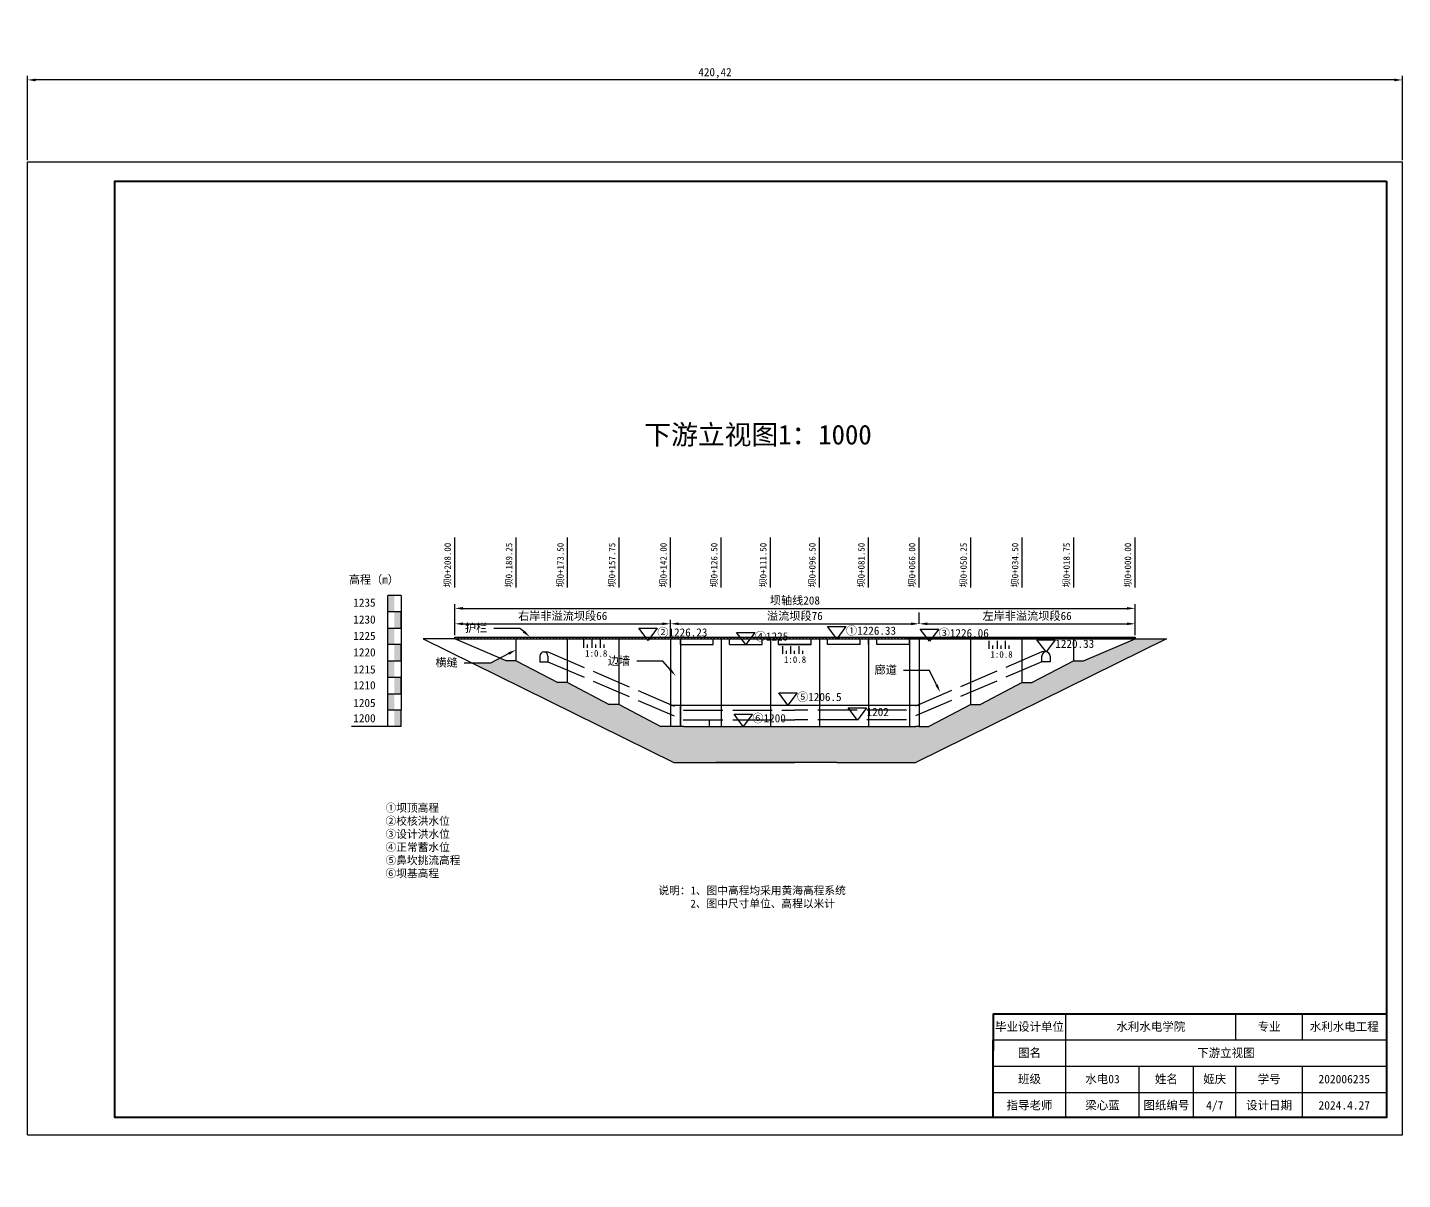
# Model space of a CAD drawing. Header units: millimetres. Extents: x 3513 to 4617, y 1446 to 11297.
# Drawn here: x 3513.3 to 3933.7, y 1798.1 to 2150.1 of the extents above; entities that cross this region are included whole.
import ezdxf
from ezdxf import colors
from ezdxf.entities.mleader import LeaderData, LeaderLine
from ezdxf.math import Vec2, Vec3

# ---------------------------------------------------------------- set-up
doc = ezdxf.new("R2010")
doc.units = ezdxf.units.MM
doc.linetypes.add('ACAD_ISO02W100', pattern=[15, 12, -3])
doc.styles.get("Standard").update_dxf_attribs({"font": 'simfang.ttf'})
doc.dimstyles.new('ISO-25', dxfattribs={"dimtxt": 2.5, "dimasz": 2.5, "dimexe": 1.25, "dimexo": 0.625, "dimtad": 1, "dimtxsty": 'Standard', "dimcen": 2.5, "dimadec": 0, "dimazin": 0, "dimtfac": 1, "dimtmove": 0, "dimatfit": 3, "dimfxl": 1, "dimarcsym": 0})
doc.dimstyles.get("Standard").update_dxf_attribs({"dimtxt": 0.18, "dimasz": 0.18, "dimexe": 0.18, "dimexo": 0.0625, "dimgap": 0.09, "dimtad": 0, "dimtih": 1, "dimtoh": 1, "dimdec": 4, "dimzin": 0, "dimdsep": 46, "dimtxsty": 'Standard', "dimcen": 0.09, "dimadec": 0, "dimazin": 0, "dimtfac": 1, "dimtdec": 4, "dimtofl": 0, "dimtmove": 0, "dimatfit": 3, "dimfxl": 1, "dimtolj": 1, "dimtzin": 0, "dimarcsym": 0})

# ---------------------------------------------------------------- blocks, each defined once
blk = doc.blocks.new('*D6')
at = {"color": 0, "lineweight": -2, "transparency": 16777216}
for p, q in [((3643.9, 1964.4), (3643.9, 1969.12)), ((3646.4, 1967.87), (3707.4, 1967.87)), ((3709.9, 1963.9), (3709.9, 1969.12))]:
    blk.add_line(p, q, dxfattribs=at)
at = {"color": 0, "transparency": 16777216}
for points in [[(3646.4, 1968.29), (3646.4, 1967.46), (3643.9, 1967.87)], [(3707.4, 1968.29), (3707.4, 1967.46), (3709.9, 1967.87)]]:
    blk.add_solid(points, dxfattribs=at)
at = {"layer": 'Defpoints', "color": 0, "transparency": 16777216}
for p in [(3709.9, 1967.87), (3643.9, 1963.77), (3709.9, 1963.27)]:
    blk.add_point(p, dxfattribs=at)
at = {"color": 0, "transparency": 16777216, "insert": (3676.9, 1970.14), "char_height": 2.5, "attachment_point": 5}
blk.add_mtext('{\\fSimSun|b0|i0|c134|p2;右岸非溢流坝段}66', dxfattribs=at)
blk = doc.blocks.new('*D4')
at = {"color": 0, "lineweight": -2, "transparency": 16777216}
for p, q in [((3709.9, 1963.9), (3709.9, 1969.12)), ((3712.4, 1967.87), (3783.4, 1967.87)), ((3785.9, 1968.5), (3785.9, 1969.12))]:
    blk.add_line(p, q, dxfattribs=at)
at = {"color": 0, "transparency": 16777216}
for points in [[(3712.4, 1968.29), (3712.4, 1967.46), (3709.9, 1967.87)], [(3783.4, 1968.29), (3783.4, 1967.46), (3785.9, 1967.87)]]:
    blk.add_solid(points, dxfattribs=at)
at = {"layer": 'Defpoints', "color": 0, "transparency": 16777216}
for p in [(3785.9, 1967.87), (3785.9, 1967.87), (3709.9, 1963.27)]:
    blk.add_point(p, dxfattribs=at)
at = {"color": 0, "transparency": 16777216, "insert": (3747.9, 1970.13), "char_height": 2.5, "attachment_point": 5}
blk.add_mtext('{\\fSimSun|b0|i0|c134|p2;溢流坝段}76', dxfattribs=at)
blk = doc.blocks.new('*D7')
at = {"color": 0, "lineweight": -2, "transparency": 16777216}
for p, q in [((3785.9, 1968.5), (3785.9, 1969.12)), ((3788.4, 1967.87), (3849.4, 1967.87)), ((3851.9, 1964.4), (3851.9, 1969.12))]:
    blk.add_line(p, q, dxfattribs=at)
at = {"color": 0, "transparency": 16777216}
for points in [[(3788.4, 1968.29), (3788.4, 1967.46), (3785.9, 1967.87)], [(3849.4, 1968.29), (3849.4, 1967.46), (3851.9, 1967.87)]]:
    blk.add_solid(points, dxfattribs=at)
at = {"layer": 'Defpoints', "color": 0, "transparency": 16777216}
for p in [(3785.9, 1967.87), (3851.9, 1967.87), (3851.9, 1963.77)]:
    blk.add_point(p, dxfattribs=at)
at = {"color": 0, "transparency": 16777216, "insert": (3818.9, 1970.14), "char_height": 2.5, "attachment_point": 5}
blk.add_mtext('{\\fSimSun|b0|i0|c134|p2;左岸非溢流坝段}66', dxfattribs=at)
blk = doc.blocks.new('*D5')
at = {"color": 0, "lineweight": -2, "transparency": 16777216}
for p, q in [((3643.9, 1964.4), (3643.9, 1973.84)), ((3646.4, 1972.59), (3849.4, 1972.59)), ((3851.9, 1964.4), (3851.9, 1973.84))]:
    blk.add_line(p, q, dxfattribs=at)
at = {"color": 0, "transparency": 16777216}
for points in [[(3646.4, 1973), (3646.4, 1972.17), (3643.9, 1972.59)], [(3849.4, 1973), (3849.4, 1972.17), (3851.9, 1972.59)]]:
    blk.add_solid(points, dxfattribs=at)
at = {"layer": 'Defpoints', "color": 0, "transparency": 16777216}
for p in [(3851.9, 1972.59), (3643.9, 1963.77), (3851.9, 1963.77)]:
    blk.add_point(p, dxfattribs=at)
at = {"color": 0, "transparency": 16777216, "insert": (3747.9, 1974.87), "char_height": 2.5, "attachment_point": 5}
blk.add_mtext('{\\fSimSun|b0|i0|c134|p2;坝轴线}208', dxfattribs=at)
blk = doc.blocks.new('*U8')
for p, q in [((0, -0.25), (0, 0.25)), ((0, -0.25), (0, 0.25)), ((0, 0.25), (0, -0.25))]:
    blk.add_line(p, q)
blk = doc.blocks.new('*U9')
at = {"color": 0, "linetype": 'ByBlock', "lineweight": -2, "transparency": 16777216}
for p in [(0, 0), (1, 0), (2.01, 0), (3.01, 0), (4.02, 0), (5.02, 0), (6.03, 0), (7.03, 0), (8.04, 0), (9.04, 0), (10.05, 0), (11.05, 0), (12.06, 0), (13.06, 0), (14.07, 0), (15.07, 0), (16.08, 0), (17.08, 0), (18.09, 0), (19.09, 0), (20.1, 0), (21.1, 0), (22.11, 0), (23.11, 0), (24.12, 0), (25.12, 0), (26.13, 0), (27.13, 0), (28.14, 0), (29.14, 0), (30.14, 0), (31.15, 0), (32.15, 0), (33.16, 0), (34.16, 0), (35.17, 0), (36.17, 0), (37.18, 0), (38.18, 0), (39.19, 0), (40.19, 0), (41.2, 0), (42.2, 0), (43.21, 0), (44.21, 0), (45.22, 0), (46.22, 0), (47.23, 0), (48.23, 0), (49.24, 0), (50.24, 0), (51.25, 0), (52.25, 0), (53.26, 0), (54.26, 0), (55.27, 0), (56.27, 0), (57.28, 0), (58.28, 0), (59.29, 0), (60.29, 0), (61.29, 0), (62.3, 0), (63.3, 0), (64.31, 0), (65.31, 0), (66.32, 0), (67.32, 0), (68.33, 0), (69.33, 0), (70.34, 0), (71.34, 0), (72.35, 0), (73.35, 0), (74.36, 0), (75.36, 0), (76.37, 0), (77.37, 0), (78.38, 0), (79.38, 0), (80.39, 0), (81.39, 0), (82.4, 0), (83.4, 0), (84.41, 0), (85.41, 0), (86.42, 0), (87.42, 0), (88.43, 0), (89.43, 0), (90.43, 0), (91.44, 0), (92.44, 0), (93.45, 0), (94.45, 0), (95.46, 0), (96.46, 0), (97.47, 0), (98.47, 0), (99.48, 0), (100.48, 0), (101.49, 0), (102.49, 0), (103.5, 0), (104.5, 0), (105.51, 0), (106.51, 0), (107.52, 0), (108.52, 0), (109.53, 0), (110.53, 0), (111.54, 0), (112.54, 0), (113.55, 0), (114.55, 0), (115.56, 0), (116.56, 0), (117.57, 0), (118.57, 0), (119.57, 0), (120.58, 0), (121.58, 0), (122.59, 0), (123.59, 0), (124.6, 0), (125.6, 0), (126.61, 0), (127.61, 0), (128.62, 0), (129.62, 0), (130.63, 0), (131.63, 0), (132.64, 0), (133.64, 0), (134.65, 0), (135.65, 0), (136.66, 0), (137.66, 0), (138.67, 0), (139.67, 0), (140.68, 0), (141.68, 0), (142.69, 0), (143.69, 0), (144.7, 0), (145.7, 0), (146.71, 0), (147.71, 0), (148.71, 0), (149.72, 0), (150.72, 0), (151.73, 0), (152.73, 0), (153.74, 0), (154.74, 0), (155.75, 0), (156.75, 0), (157.76, 0), (158.76, 0), (159.77, 0), (160.77, 0), (161.78, 0), (162.78, 0), (163.79, 0), (164.79, 0), (165.8, 0), (166.8, 0), (167.81, 0), (168.81, 0), (169.82, 0), (170.82, 0), (171.83, 0), (172.83, 0), (173.84, 0), (174.84, 0), (175.85, 0), (176.85, 0), (177.86, 0), (178.86, 0), (179.86, 0), (180.87, 0), (181.87, 0), (182.88, 0), (183.88, 0), (184.89, 0), (185.89, 0), (186.9, 0), (187.9, 0), (188.91, 0), (189.91, 0), (190.92, 0), (191.92, 0), (192.93, 0), (193.93, 0), (194.94, 0), (195.94, 0), (196.95, 0), (197.95, 0), (198.96, 0), (199.96, 0), (200.97, 0), (201.97, 0), (202.98, 0), (203.98, 0), (204.99, 0), (205.99, 0), (207, 0), (208, 0)]:
    blk.add_blockref('*U8', p, dxfattribs=at)
blk = doc.blocks.new('*D23')
at = {"color": 0, "lineweight": -2, "transparency": 16777216}
for p, q in [((3513.26, 2109.59), (3513.26, 2135.32)), ((3931.18, 2134.07), (3515.76, 2134.07)), ((3933.68, 2109.59), (3933.68, 2135.32))]:
    blk.add_line(p, q, dxfattribs=at)
at = {"color": 0, "transparency": 16777216}
for points in [[(3515.76, 2134.48), (3515.76, 2133.65), (3513.26, 2134.07)], [(3931.18, 2134.48), (3931.18, 2133.65), (3933.68, 2134.07)]]:
    blk.add_solid(points, dxfattribs=at)
at = {"layer": 'Defpoints', "color": 0, "transparency": 16777216}
for p in [(3513.26, 2134.07), (3513.26, 2108.97, 13162875.44), (3933.68, 2108.97, 13162875.44)]:
    blk.add_point(p, dxfattribs=at)
at = {"color": 0, "transparency": 16777216, "insert": (3723.47, 2136.13), "char_height": 2.5, "attachment_point": 5}
blk.add_mtext('420,42', dxfattribs=at)
blk = doc.blocks.new('*D28')
at = {"color": 0, "lineweight": -2, "transparency": 16777216}
for p, q in [((3656.92, 5007.16), (3656.92, 11297.33)), ((3726.92, 5007.16), (3726.92, 11297.33)), ((3659.59, 1671.67), (3676.78, 1671.67)), ((3724.25, 1671.67), (3707.06, 1671.67))]:
    blk.add_line(p, q, dxfattribs=at)
at = {"color": 0, "transparency": 16777216}
for points in [[(3659.59, 1672.12), (3659.59, 1671.22), (3656.92, 1671.67)], [(3724.25, 1672.12), (3724.25, 1671.22), (3726.92, 1671.67)]]:
    blk.add_solid(points, dxfattribs=at)
at = {"layer": 'Defpoints', "color": 0, "transparency": 16777216}
for p in [(3656.92, 1671.67), (3656.92, 1664.92), (3726.92, 1664.92)]:
    blk.add_point(p, dxfattribs=at)
at = {"color": 0, "transparency": 16777216, "insert": (3691.92, 1671.67), "char_height": 2.6738, "attachment_point": 5}
blk.add_mtext('\\A1;{\\fSimSun|b0|i0|c134|p2;左岸非溢流坝段}70', dxfattribs=at)
blk = doc.blocks.new('*D29')
at = {"color": 0, "lineweight": -2, "transparency": 16777216}
for p, q in [((3745.92, 5007.16), (3745.92, 11297.33)), ((3835.92, 5007.41), (3835.92, 11297.33)), ((3748.59, 1671.67), (3775.78, 1671.67)), ((3833.25, 1671.67), (3806.06, 1671.67))]:
    blk.add_line(p, q, dxfattribs=at)
at = {"color": 0, "transparency": 16777216}
for points in [[(3748.59, 1672.11), (3748.59, 1671.22), (3745.92, 1671.67)], [(3833.25, 1672.11), (3833.25, 1671.22), (3835.92, 1671.67)]]:
    blk.add_solid(points, dxfattribs=at)
at = {"layer": 'Defpoints', "color": 0, "transparency": 16777216}
for p in [(3745.92, 1671.67), (3745.92, 1664.92), (3835.92, 1665.17)]:
    blk.add_point(p, dxfattribs=at)
at = {"color": 0, "transparency": 16777216, "insert": (3790.92, 1671.67), "char_height": 2.6738, "attachment_point": 5}
blk.add_mtext('\\A1;{\\fSimSun|b0|i0|c134|p2;右岸非溢流坝段}90', dxfattribs=at)
blk = doc.blocks.new('*D30')
at = {"color": 0, "lineweight": -2, "transparency": 16777216}
for p, q in [((3726.92, 5007.16), (3726.92, 11297.33)), ((3745.92, 5007.16), (3745.92, 11297.33)), ((3724.25, 1671.67), (3721.57, 1671.67)), ((3748.59, 1671.67), (3751.27, 1671.67))]:
    blk.add_line(p, q, dxfattribs=at)
at = {"color": 0, "transparency": 16777216}
for points in [[(3724.25, 1672.11), (3724.25, 1671.22), (3726.92, 1671.67)], [(3748.59, 1672.11), (3748.59, 1671.22), (3745.92, 1671.67)]]:
    blk.add_solid(points, dxfattribs=at)
at = {"layer": 'Defpoints', "color": 0, "transparency": 16777216}
for p in [(3726.92, 1671.67), (3726.92, 1664.92), (3745.92, 1664.92)]:
    blk.add_point(p, dxfattribs=at)
at = {"color": 0, "transparency": 16777216, "insert": (3736.42, 1671.67), "char_height": 2.6738, "attachment_point": 5}
blk.add_mtext('\\A1;{\\fSimSun|b0|i0|c134|p2;溢流坝}19', dxfattribs=at)

msp = doc.modelspace()

# ---------------------------------------------------------------- hatches: boundary and pattern name
h = msp.add_hatch(color=250)
h.dxf.hatch_style = 1
h.paths.add_polyline_path([(3623.46261, 1971.51466), (3625.46261, 1971.51466), (3625.46261, 1976.51466), (3623.46261, 1976.51466)])
h.paths.add_polyline_path([(3627.46261, 1971.51466), (3625.46261, 1971.51466), (3625.46261, 1966.51466), (3627.46261, 1966.51466)])
h.paths.add_polyline_path([(3625.46261, 1966.51466), (3623.46261, 1966.51466), (3623.46261, 1961.51466), (3625.46261, 1961.51466)])
h.paths.add_polyline_path([(3627.46261, 1961.51466), (3625.46261, 1961.51466), (3625.46261, 1956.51466), (3627.46261, 1956.51466)])
h.paths.add_polyline_path([(3625.46261, 1956.51466), (3623.46261, 1956.51466), (3623.46261, 1951.51466), (3625.46261, 1951.51466)])
h.paths.add_polyline_path([(3627.46261, 1951.51466), (3625.46261, 1951.51466), (3625.46261, 1946.51466), (3627.46261, 1946.51466)])
h.paths.add_polyline_path([(3625.46261, 1946.51466), (3623.46261, 1946.51466), (3623.46261, 1941.51466), (3625.46261, 1941.51466)])
h.paths.add_polyline_path([(3625.46261, 1936.51466), (3627.46261, 1936.51466), (3627.46261, 1941.51466), (3625.46261, 1941.51466)])
h = msp.add_hatch()
h.set_pattern_fill('AR-SAND', color=256, scale=0.1)
h.set_pattern_definition([(37.5, (-369.6198, -97.1527), (-0.160003, 4.8941324), [0, -3.8608, 0, -4.318, 0, -4.1275]), (7.5, (-369.62, -97.153), (4.495233, 7.168251), [0, -2.0828, 0, -3.4798, 0, -1.3335]), (327.5, (-372.744, -97.1527), (7.9099237, 0.014372), [0, -1.27, 0, -4.572, 0, -5.969]), (317.5, (-372.744, -97.153), (7.635565, 2.229293), [0, -0.635, 0, -2.9972, 0, -3.429])])
h.paths.add_polyline_path([(3649.29337, 1955.86986), (3654.79833, 1955.86986), (3657.74576, 1957.39433), (3659.65222, 1956.58466), (3662.65222, 1956.58466), (3675.40222, 1949.89466), (3678.40222, 1949.89466), (3691.15222, 1943.20466), (3694.15222, 1943.20466), (3706.90222, 1936.51466), (3709.90222, 1936.51466), (3713.90245, 1936.51466), (3781.90245, 1936.51466), (3784.90222, 1936.51466), (3785.90245, 1936.51466), (3788.90245, 1936.51466), (3801.65245, 1943.20466), (3804.65245, 1943.20466), (3817.40245, 1949.89466), (3820.40245, 1949.89466), (3833.15245, 1956.58466), (3836.15245, 1956.58466), (3851.90245, 1963.27366), (3861.5443, 1963.27366), (3784.90245, 1925.5273), (3747.90245, 1925.5273), (3710.90222, 1925.5273)])
h.paths.add_polyline_path([(3731.09698, 1935.43994), (3719.12072, 1935.43994), (3719.12072, 1940.26536), (3731.09698, 1940.26536)], flags=24)

# ---------------------------------------------------------------- linework, layer by layer
for p, q in [((3933.68055, 2108.9679, 13162875.44), (3513.26055, 2108.9679, 13162875.44)), ((3513.26055, 1811.6709, 13162875.44), (3513.26055, 2108.9679, 13162875.44)), ((3933.68055, 1811.6709, 13162875.44), (3933.68055, 2108.9679, 13162875.44)), ((3643.90222, 1978.95333), (3643.90222, 1994.27684)), ((3662.65207, 1978.95333), (3662.65207, 1994.27684)), ((3678.40207, 1978.95333), (3678.40207, 1994.27684)), ((3694.15207, 1978.95333), (3694.15207, 1994.27684)), ((3709.90207, 1978.95333, -404810.5), (3709.90207, 1994.27684, -404810.5)), ((3725.40207, 1978.95333), (3725.40207, 1994.27684)), ((3740.40207, 1978.95333, -404813), (3740.40207, 1994.27684, -404813)), ((3755.40207, 1978.95333, -404813), (3755.40207, 1994.27684, -404813)), ((3770.40207, 1978.95333), (3770.40207, 1994.27684)), ((3785.90207, 1978.95333, -404810.5), (3785.90207, 1994.27684, -404810.5)), ((3801.65207, 1978.95333), (3801.65207, 1994.27684)), ((3817.40207, 1978.95333), (3817.40207, 1994.27684)), ((3833.15207, 1978.95333, -2735927.36241), (3833.15207, 1994.27684, -2735927.36241)), ((3851.90245, 1978.95333, -404813), (3851.90245, 1994.27684, -404813)), ((3623.46261, 1971.51466), (3623.46261, 1976.51466)), ((3627.46261, 1976.51466), (3623.46261, 1976.51466)), ((3627.46261, 1976.51466), (3627.46261, 1941.51466)), ((3627.46261, 1971.51466), (3623.46261, 1971.51466)), ((3623.46261, 1936.51466), (3623.46261, 1971.51466)), ((3627.46261, 1966.51466), (3627.46261, 1971.51466)), ((3785.90245, 1967.87303), (3785.90245, 1971.31809)), ((3785.90245, 1967.87303), (3785.90245, 1967.87303)), ((3623.46261, 1961.51466), (3623.46261, 1966.51466)), ((3623.46261, 1966.51466), (3627.46261, 1966.51466)), ((3643.90245, 1963.77366), (3851.90245, 1963.77366)), ((3700.21877, 1966.49453), (3705.83835, 1966.49453)), ((3703.04741, 1962.74466), (3700.21877, 1966.49453)), ((3705.83835, 1966.49453), (3703.04741, 1962.74466)), ((3730.03796, 1965.26453), (3735.65753, 1965.26453)), ((3732.86659, 1961.51466), (3730.03796, 1965.26453)), ((3735.65753, 1965.26453), (3732.86659, 1961.51466)), ((3757.90271, 1967.02353), (3763.52228, 1967.02353)), ((3760.73134, 1963.27366), (3757.90271, 1967.02353)), ((3763.52228, 1967.02353), (3760.73134, 1963.27366)), ((3786.25263, 1966.27053), (3791.8722, 1966.27053)), ((3789.08126, 1962.52066), (3786.25263, 1966.27053)), ((3791.8722, 1966.27053), (3789.08126, 1962.52066)), ((3827.69855, 1963.77366), (3827.69855, 1963.77366)), ((3851.90245, 1963.77366), (3851.90245, 1963.27366)), ((3627.46261, 1961.51466), (3623.46261, 1961.51466)), ((3627.46261, 1956.51466), (3627.46261, 1961.51466)), ((3643.90222, 1963.27366), (3634.26037, 1963.27366)), ((3634.26037, 1963.27366), (3710.90222, 1925.5273)), ((3659.65222, 1956.58466), (3643.90222, 1963.27366)), ((3643.90245, 1963.27366), (3851.90245, 1963.27366)), ((3643.90245, 1963.27366), (3713.90245, 1963.27366)), ((3662.65328, 1956.58816), (3662.65355, 1963.27716)), ((3678.403, 1949.89752), (3678.40355, 1963.27652)), ((3683.30621, 1962.95246), (3683.30621, 1960.5594)), ((3684.52219, 1960.5594), (3684.52219, 1961.55436)), ((3685.81168, 1962.95246), (3685.81168, 1960.5594)), ((3687.02766, 1960.5594), (3687.02766, 1961.55436)), ((3688.31698, 1962.95246), (3688.31698, 1960.5594)), ((3689.53296, 1960.5594), (3689.53296, 1961.55436)), ((3694.15273, 1943.20687), (3694.15355, 1963.27587)), ((3709.90224, 1963.27414), (3709.9019, 1936.51514)), ((3712.90224, 1963.2741), (3712.9019, 1936.5151)), ((3712.90222, 1961.51466), (3712.90222, 1963.27366)), ((3712.90222, 1963.27366), (3712.90222, 1936.51466)), ((3712.90222, 1961.51466), (3722.90222, 1961.51466)), ((3722.90222, 1961.51466), (3722.90222, 1963.27366)), ((3725.40224, 1963.27394), (3725.4019, 1936.51494)), ((3727.90222, 1961.51466), (3727.90222, 1963.27366)), ((3727.90222, 1961.51466), (3737.90222, 1961.51466)), ((3737.90222, 1961.51466), (3737.90222, 1963.27366)), ((3740.40224, 1963.27376), (3740.4019, 1936.51476)), ((3742.90234, 1961.51466), (3742.90234, 1963.27366)), ((3742.90234, 1961.51466), (3742.90234, 1963.27366)), ((3752.90234, 1961.51466), (3742.90234, 1961.51466)), ((3742.90234, 1961.51466), (3752.90234, 1961.51466)), ((3744.0968, 1961.04579), (3744.0968, 1958.65273)), ((3745.31278, 1958.65273), (3745.31278, 1959.64769)), ((3746.60227, 1961.04579), (3746.60227, 1958.65273)), ((3747.81825, 1958.65273), (3747.81825, 1959.64769)), ((3749.10757, 1961.04579), (3749.10757, 1958.65273)), ((3750.32355, 1958.65273), (3750.32355, 1959.64769)), ((3752.90234, 1961.51466), (3752.90234, 1963.27366)), ((3752.90234, 1961.51466), (3752.90234, 1963.27366)), ((3755.40245, 1963.27366), (3755.40245, 1936.51466)), ((3757.90245, 1961.51466), (3757.90245, 1963.27366)), ((3767.90245, 1961.51466), (3757.90245, 1961.51466)), ((3767.90245, 1961.51466), (3767.90245, 1963.27366)), ((3770.40245, 1961.51466), (3770.40245, 1963.27366)), ((3770.40245, 1963.27366), (3770.40245, 1936.51466)), ((3772.90245, 1961.51466), (3772.90245, 1963.27366)), ((3782.90245, 1961.51466), (3772.90245, 1961.51466)), ((3851.90245, 1963.27366), (3781.90245, 1963.27366)), ((3782.90245, 1961.51466), (3782.90245, 1963.27366)), ((3785.90245, 1963.27366), (3782.90245, 1963.27366)), ((3782.90245, 1963.27366), (3782.90245, 1936.51466)), ((3861.5443, 1963.27366), (3784.90245, 1925.5273)), ((3785.90245, 1963.27366), (3785.90245, 1936.51466)), ((3801.65245, 1943.20466), (3801.65245, 1963.27366)), ((3807.23189, 1962.62903), (3807.23189, 1960.23597)), ((3808.44787, 1960.23597), (3808.44787, 1961.23093)), ((3809.73736, 1962.62903), (3809.73736, 1960.23597)), ((3810.95334, 1960.23597), (3810.95334, 1961.23093)), ((3812.24266, 1962.62903), (3812.24266, 1960.23597)), ((3813.45864, 1960.23597), (3813.45864, 1961.23093)), ((3817.40245, 1949.89466), (3817.40245, 1963.27366)), ((3821.9023, 1963.02105), (3827.52187, 1963.02105)), ((3824.73093, 1959.27118), (3821.9023, 1963.02105)), ((3827.52187, 1963.02105), (3824.73093, 1959.27118)), ((3827.69855, 1963.27366), (3837.3404, 1963.27366)), ((3833.15245, 1956.58466), (3833.15245, 1963.27366)), ((3836.15245, 1956.58466), (3851.90245, 1963.27366)), ((3851.90245, 1963.27366), (3861.5443, 1963.27366)), ((3623.46261, 1951.51466), (3623.46261, 1956.51466)), ((3623.46261, 1956.51466), (3627.46261, 1956.51466)), ((3662.65222, 1956.58466), (3659.65222, 1956.58466)), ((3662.65222, 1956.58466), (3675.40222, 1949.89466)), ((3669.90245, 1958.02366), (3669.90245, 1956.27366)), ((3669.90245, 1956.27366), (3672.40245, 1956.27366)), ((3672.40245, 1958.02366), (3672.40245, 1956.27366)), ((3833.15245, 1956.58466), (3820.40245, 1949.89466)), ((3823.40222, 1956.27366), (3823.40222, 1958.02366)), ((3825.90222, 1956.27366), (3823.40222, 1956.27366)), ((3825.90222, 1958.02366), (3825.90222, 1956.27366)), ((3833.15245, 1956.58466), (3836.15245, 1956.58466)), ((3627.46261, 1951.51466), (3623.46261, 1951.51466)), ((3627.46261, 1946.51466), (3627.46261, 1951.51466)), ((3678.40222, 1949.89466), (3675.40222, 1949.89466)), ((3678.40222, 1949.89466), (3691.15222, 1943.20466)), ((3742.94742, 1946.76453), (3748.567, 1946.76453)), ((3745.77606, 1943.01466), (3742.94742, 1946.76453)), ((3748.567, 1946.76453), (3745.77606, 1943.01466)), ((3817.40245, 1949.89466), (3804.65245, 1943.20466)), ((3817.40245, 1949.89466), (3820.40245, 1949.89466)), ((3623.46261, 1941.51466), (3623.46261, 1946.51466)), ((3623.46261, 1946.51466), (3627.46261, 1946.51466)), ((3694.15222, 1943.20466), (3691.15222, 1943.20466)), ((3694.15222, 1943.20466), (3706.90222, 1936.51466)), ((3709.90198, 1943.01466), (3785.90245, 1943.01466)), ((3712.90222, 1936.51466), (3712.90222, 1943.01466)), ((3801.65245, 1943.20466), (3788.90245, 1936.51466)), ((3801.65245, 1943.20466), (3804.65245, 1943.20466)), ((3627.46261, 1941.51466), (3623.46261, 1941.51466)), ((3627.46261, 1936.51466), (3627.46261, 1941.51466)), ((3721.83662, 1936.51466), (3721.83662, 1938.51466)), ((3729.28634, 1940.26453), (3734.90591, 1940.26453)), ((3732.11498, 1936.51466), (3729.28634, 1940.26453)), ((3734.90591, 1940.26453), (3732.11498, 1936.51466)), ((3764.19768, 1942.18375), (3769.81725, 1942.18375)), ((3767.02631, 1938.43388), (3764.19768, 1942.18375)), ((3769.81725, 1942.18375), (3767.02631, 1938.43388)), ((3627.46261, 1936.51466), (3612.29071, 1936.51466)), ((3709.90222, 1936.51466), (3706.90222, 1936.51466)), ((3713.90245, 1936.51466), (3709.9019, 1936.51466)), ((3713.90245, 1936.51466), (3781.90245, 1936.51466)), ((3781.90222, 1936.51466), (3784.90222, 1936.51466)), ((3785.90245, 1936.51466), (3784.90222, 1936.51466)), ((3785.90245, 1936.51466), (3788.90245, 1936.51466)), ((3710.90245, 1925.5273), (3747.90245, 1925.5273)), ((3760.69855, 1925.5273), (3723.69855, 1925.5273)), ((3760.69855, 1925.5273), (3784.90245, 1925.5273)), ((3808.55555, 1816.98156, 13162875.44), (3808.55555, 1848.7079, 13162875.44)), ((3830.72055, 1816.98156, 13162875.44), (3830.72055, 1848.7079, 13162875.44)), ((3882.73823, 1840.6999, 13162875.44), (3882.73823, 1848.7079, 13162875.44)), ((3903.06568, 1840.6999, 13162875.44), (3903.06568, 1848.7079, 13162875.44)), ((3808.55555, 1840.6999, 13162875.44), (3928.67555, 1840.6999, 13162875.44)), ((3808.55555, 1840.6999, 13162875.44), (3808.55555, 1838.0401, 13162875.44)), ((3808.55555, 1832.6919, 13162875.44), (3928.67555, 1832.6919, 13162875.44)), ((3808.55555, 1832.6919, 13162875.44), (3808.55555, 1830.0321, 13162875.44)), ((3853.17155, 1816.98156, 13162875.44), (3853.17155, 1832.6919, 13162875.44)), ((3869.80245, 1816.98156, 13162875.44), (3869.80245, 1832.6919, 13162875.44)), ((3882.73823, 1816.98156, 13162875.44), (3882.73823, 1832.6919, 13162875.44)), ((3903.06568, 1816.98156, 13112539.45735), (3903.06568, 1832.6919, 13162875.44)), ((3808.55555, 1824.6839, 13162875.44), (3928.67555, 1824.6839, 13162875.44)), ((3808.55555, 1824.6839, 13162875.44), (3808.55555, 1822.0241, 13162875.44)), ((3513.26055, 1811.6709, 13162875.44), (3917.86171, 1811.6709, 13162875.44)), ((3917.86171, 1811.6709, 13162875.44), (3933.68055, 1811.6709, 13162875.44))]:
    msp.add_line(p, q)
at = {"linetype": 'ACAD_ISO02W100'}
for p, q in [((3671.15245, 1959.27366), (3672.40245, 1959.27366)), ((3672.40245, 1959.27366), (3713.90245, 1941.51466)), ((3823.40222, 1959.27366), (3781.90222, 1941.51466)), ((3824.65222, 1959.27366), (3823.40222, 1959.27366)), ((3672.40245, 1956.27366), (3713.90245, 1938.51466)), ((3823.40222, 1956.27366), (3781.90222, 1938.51466)), ((3747.90222, 1942.51466), (3747.90245, 1942.51466)), ((3713.90245, 1941.51466), (3747.90245, 1941.51466)), ((3713.90245, 1938.51466), (3747.90245, 1938.51466)), ((3781.90222, 1941.51466), (3747.90222, 1941.51466)), ((3781.90222, 1938.51466), (3747.90222, 1938.51466)), ((3747.90245, 1939.51466), (3747.90245, 1939.51466))]:
    msp.add_line(p, q, dxfattribs=at)
at = {"lineweight": 40}
for p, q in [((3808.55555, 1848.7079, 13162875.44), (3928.67555, 1848.7079, 13162875.44)), ((3808.55555, 1848.7079, 13162875.44), (3808.55555, 1837.45866, 13162875.44)), ((3808.55555, 1832.6919, 13162875.44), (3808.55555, 1840.6999, 13162875.44)), ((3808.55555, 1824.6839, 13162875.44), (3808.55555, 1832.6919, 13162875.44)), ((3808.55555, 1816.98156, 13162875.44), (3808.55555, 1824.6839, 13162875.44))]:
    msp.add_line(p, q, dxfattribs=at)
at = {"lineweight": 40, "elevation": 13112539.45735}
msp.add_lwpolyline([(3928.83672, 2103.11942), (3928.83672, 1816.98156), (3540.00828, 1816.98156), (3540.00828, 2103.11942)], close=True, dxfattribs=at)
for centre in [(3671.15245, 1958.02366), (3824.65222, 1958.02366)]:
    msp.add_arc(centre, 1.25, 0, 180)

# ---------------------------------------------------------------- block references
msp.add_blockref('*U9', (3643.90245, 1963.52366))

# ---------------------------------------------------------------- texts
for s, width, gutter_width, insert, char_height, attachment_point in [('{\\fSimSun|b0|i0|c134|p2;下游立视图}1{\\fSimSun|b0|i0|c134|p2;：1000}', 129.0802643, 12.5, (3701.86712, 2028.68144), 6, 1), ('{\\fSimSun|b0|i0|c134|p2;高程（m）}', 19.8675414, 12.5, (3611.49126, 1982.64078), 2.5, 1), ('1235', 4.1681494, 12.5, (3612.89258, 1975.59358), 2.5, 1), ('1230', 4.1681494, 12.5, (3612.89258, 1970.43505), 2.5, 1), ('1225', 4.1681494, 12.5, (3612.89258, 1965.42316), 2.5, 1), ('{\\fSimSun|b0|i0|c134|p2;②1226.23}', 20.0958456, 12.5, (3705.83835, 1966.49453), 2.5, 1), ('{\\fSimSun|b0|i0|c134|p2;④1225}', 20.0958456, 12.5, (3735.65753, 1965.26453), 2.5, 1), ('{\\fSimSun|b0|i0|c134|p2;①1226.33}', 20.0958456, 12.5, (3763.52228, 1967.02353), 2.5, 1), ('{\\fSimSun|b0|i0|c134|p2;③1226.06}', 20.0958456, 12.5, (3791.8722, 1966.27053), 2.5, 1), ('1220', 4.1681494, 12.5, (3612.89258, 1960.41127), 2.5, 1), ('1:0.8', 6.1748429, 1, (3683.75209, 1959.84902), 2, 1), ('1:0.8', 6.1748429, 1, (3807.67777, 1959.52559), 2, 1), ('{\\fSimSun|b0|i0|c134|p2;1220.33}', 20.0958456, 12.5, (3827.52187, 1963.02105), 2.5, 1), ('1215', 4.1681494, 12.5, (3612.89258, 1955.19422), 2.5, 1), ('1:0.8', 6.1748429, 1, (3744.54267, 1957.94235), 2, 1), ('1210', 4.1681494, 12.5, (3612.89258, 1950.34282), 2.5, 1), ('{\\fSimSun|b0|i0|c134|p2;⑤1206.5}', 20.0958456, 12.5, (3748.567, 1946.76453), 2.5, 1), ('1205', 4.1681494, 12.5, (3612.89258, 1944.94012), 2.5, 1), ('1200', 4.1681494, 12.5, (3612.89258, 1940.27248), 2.5, 1), ('{\\fSimSun|b0|i0|c134|p2;⑥1200}', 20.0958456, 12.5, (3734.90591, 1940.26453), 2.5, 1), ('{\\fSimSun|b0|i0|c134|p2;1202}', 20.0958456, 12.5, (3769.81725, 1942.18375), 2.5, 1), ('{\\fSimSun|b0|i0|c134|p2;①坝顶高程}\\P{\\fSimSun|b0|i0|c134|p2;②校核洪水位}\\P{\\fSimSun|b0|i0|c134|p2;③设计洪水位}\\P{\\fSimSun|b0|i0|c134|p2;④正常蓄水位}\\P{\\fSimSun|b0|i0|c134|p2;⑤鼻坎挑流高程\\P⑥坝基高程}', 43.0061961, 12.5, (3622.73589, 1912.81437), 2.4, 1), ('{\\fSimSun|b0|i0|c134|p2;说明：1、图中高程均采用黄海高程系统\\P      2、图中尺寸单位、高程以米计}', 67.2377818, 1, (3706.16746, 1887.57871), 2.4, 1), ('{\\fSimSun|b0|i0|c134|p2;毕业设计单位}', 44.84134, 12.5, (3819.63805, 1846.03866, 13162875.44), 2.574, 2), ('{\\fSimSun|b0|i0|c134|p2;水利水电学院}', 36.376, 12.5, (3856.72939, 1846.0481, 13162875.44), 2.574, 2), ('{\\fSimSun|b0|i0|c134|p2;专业}', 14.215, 12.5, (3892.90196, 1846.0481, 13162875.44), 2.574, 2), ('{\\fSimSun|b0|i0|c134|p2;水利水电工程}', 23.5541802, 12.5, (3915.87062, 1846.0481, 13162875.44), 2.574, 2), ('{\\fSimSun|b0|i0|c134|p2;图名}', 15.5, 12.5, (3819.63805, 1838.0401, 13162875.44), 2.574, 2), ('{\\fSimSun|b0|i0|c134|p2;下游立视图}', 68.5, 12.5, (3879.69805, 1838.0401, 13162875.44), 2.574, 2), ('{\\fSimSun|b0|i0|c134|p2;班级}', 15.5, 12.5, (3819.63805, 1830.0321, 13162875.44), 2.574, 2), ('{\\fSimSun|b0|i0|c134|p2;水电}03', 15.7, 12.5, (3841.94605, 1830.0321, 13162875.44), 2.574, 2), ('{\\fSimSun|b0|i0|c134|p2;姓名}', 11.63, 12.5, (3861.487, 1830.0321, 13162875.44), 2.574, 2), ('{\\fSimSun|b0|i0|c134|p2;姬庆}', 9.046, 12.5, (3876.27034, 1830.0321, 13162875.44), 2.574, 2), ('{\\fSimSun|b0|i0|c134|p2;学号}', 14.215, 12.5, (3892.90196, 1830.0321, 13162875.44), 2.574, 2), ('202006235', 17.909, 12.5, (3915.87062, 1830.0321, 13162875.44), 2.574, 2), ('{\\fSimSun|b0|i0|c134|p2;指导老师}', 15.5, 12.5, (3819.63805, 1822.0241, 13162875.44), 2.574, 2), ('{\\fSimSun|b0|i0|c134|p2;梁心蓝}', 15.7, 12.5, (3841.94605, 1822.0241, 13162875.44), 2.574, 2), ('{\\fSimSun|b0|i0|c134|p2;图纸编号}', 20.59834, 12.5, (3861.487, 1822.0241, 13162875.44), 2.574, 2), ('4/7', 9.046, 12.5, (3876.27034, 1822.0241, 13162875.44), 2.574, 2), ('{\\fSimSun|b0|i0|c134|p2;设计日期}', 30.07616, 12.5, (3892.90196, 1822.0241, 13162875.44), 2.574, 2), ('2024.4.27', 17.909, 12.5, (3915.87062, 1822.0241, 13162875.44), 2.574, 2)]:
    msp.add_mtext_dynamic_manual_height_columns(s, width=width, gutter_width=gutter_width, heights=[0], dxfattribs=dict(insert=insert, char_height=char_height, attachment_point=attachment_point))
at = {"char_height": 2, "attachment_point": 4, "rotation": 90}
for s, insert in [('{\\fSimSun|b0|i0|c134|p2;坝}0+208.00', (3641.81946, 1978.95333, -404813)), ('{\\fSimSun|b0|i0|c134|p2;坝}0.189.25', (3660.56931, 1978.95333, -404813)), ('{\\fSimSun|b0|i0|c134|p2;坝}0+173.50', (3676.31931, 1978.95333, -404813)), ('{\\fSimSun|b0|i0|c134|p2;坝}0+157.75', (3692.06931, 1978.95333, -404813)), ('{\\fSimSun|b0|i0|c134|p2;坝}0+142.00', (3707.81931, 1978.95333, -809623.5)), ('{\\fSimSun|b0|i0|c134|p2;坝}0+126.50', (3723.31931, 1978.95333, -404813)), ('{\\fSimSun|b0|i0|c134|p2;坝}0+111.50', (3738.31931, 1978.95333, -809626)), ('{\\fSimSun|b0|i0|c134|p2;坝}0+096.50', (3753.31931, 1978.95333, -809626)), ('{\\fSimSun|b0|i0|c134|p2;坝}0+081.50', (3768.31931, 1978.95333, -404813)), ('{\\fSimSun|b0|i0|c134|p2;坝}0+066.00', (3783.81931, 1978.95333, -809623.5)), ('{\\fSimSun|b0|i0|c134|p2;坝}0+050.25', (3799.56931, 1978.95333, -404813)), ('{\\fSimSun|b0|i0|c134|p2;坝}0+034.50', (3815.31931, 1978.95333, -404813)), ('{\\fSimSun|b0|i0|c134|p2;坝}0+018.75', (3831.06931, 1978.95333, -3140740.36241)), ('{\\fSimSun|b0|i0|c134|p2;坝}0+000.00', (3849.8197, 1978.95333, -809626))]:
    msp.add_mtext_dynamic_manual_height_columns(s, width=31.243186, gutter_width=1, heights=[14.75216], dxfattribs=dict(at, insert=insert))

# ---------------------------------------------------------------- dimensions: what is measured, and where the dimension line sits
for base, p1, p2, text, picture, middle in [((3656.92054, 1671.66958), (3726.92053, 1664.91933), (3656.92054, 1664.91933), '{\\fSimSun|b0|i0|c134|p2;左岸非溢流坝段}70', '*D28', (3691.92054, 1671.66958)), ((3726.92053, 1671.66584), (3745.92053, 1664.91933), (3726.92053, 1664.91933), '{\\fSimSun|b0|i0|c134|p2;溢流坝}19', '*D30', (3736.42053, 1671.66584)), ((3745.92053, 1671.66584), (3835.92062, 1665.16763), (3745.92053, 1664.91933), '{\\fSimSun|b0|i0|c134|p2;右岸非溢流坝段}90', '*D29', (3790.92058, 1671.66584))]:
    dim = msp.add_linear_dim(base=base, p1=p1, p2=p2, angle=180, text=text, dimstyle='Standard', override={"dimscale": 53475.905951, "dimtxt": 5e-05, "dimasz": 5e-05, "dimgap": 0})
    dim.commit()
    dim.dimension.update_dxf_attribs({"geometry": picture, "text_midpoint": middle})
dim = msp.add_linear_dim(base=(3513.26055, 2134.06693), p1=(3933.68055, 2108.9679, 13162875.44), p2=(3513.26055, 2108.9679, 13162875.44), dimstyle='ISO-25')
dim.commit()
dim.dimension.update_dxf_attribs({"geometry": '*D23', "text_midpoint": (3723.47055, 2136.13478)})
for base, p1, p2, text, picture, middle in [((3851.90245, 1972.58576), (3643.90245, 1963.77366), (3851.90245, 1963.77366), '{\\fSimSun|b0|i0|c134|p2;坝轴线}208', '*D5', (3747.90245, 1974.86579)), ((3709.90224, 1967.87303), (3643.90245, 1963.77366), (3709.90224, 1963.27366), '{\\fSimSun|b0|i0|c134|p2;右岸非溢流坝段}66', '*D6', (3676.90235, 1970.13909)), ((3785.90245, 1967.87303), (3709.90224, 1963.27366), (3785.90245, 1967.87303), '{\\fSimSun|b0|i0|c134|p2;溢流坝段}76', '*D4', (3747.90235, 1970.13211)), ((3851.90245, 1967.87303), (3785.90245, 1967.87303), (3851.90245, 1963.77366), '{\\fSimSun|b0|i0|c134|p2;左岸非溢流坝段}66', '*D7', (3818.90245, 1970.13909))]:
    dim = msp.add_linear_dim(base=base, p1=p1, p2=p2, angle=0, text=text, dimstyle='ISO-25')
    dim.commit()
    dim.dimension.update_dxf_attribs({"geometry": picture, "text_midpoint": middle})

# ---------------------------------------------------------------- leaders
ml = msp.add_multileader_mtext('Standard')
ml.set_content('{\\fSimSun|b0|i0|c134|p2;护栏}', color=256)
ml.set_leader_properties()
ml.build(insert=Vec2(0, 0))
ml.multileader.update_dxf_attribs({"arrow_head_size": 2.5})
ctx = ml.context
ctx.base_point, ctx.char_height, ctx.arrow_head_size, ctx.plane_origin = Vec3(3644.97584, 1966.44845), 2.5, 2.5, Vec3(3666.90245, 1963.87366)
ctx.text_align_type = 2
notes = []
notes.append((ctx, [(0, (1, 1, 0), (3663.83338, 1966.44845), (-1, 0), 8, [(0, [(3666.90245, 1963.87366)], 0, [])])]))
ctx.mtext.insert, ctx.mtext.alignment, ctx.mtext.flow_direction = Vec3(3653.83338, 1967.87303), 3, 5
ml = msp.add_multileader_mtext('Standard')
ml.set_content('{\\fSimSun|b0|i0|c134|p2;横缝}', color=256)
ml.set_leader_properties()
ml.build(insert=Vec2(0, 0))
ml.multileader.update_dxf_attribs({"arrow_head_size": 2.5})
ctx = ml.context
ctx.base_point, ctx.char_height, ctx.arrow_head_size, ctx.plane_origin = Vec3(3635.91285, 1955.86986), 2.5, 2.5, Vec3(3662.90245, 1959.92916)
ctx.text_align_type = 2
notes.append((ctx, [(0, (1, 1, 0), (3654.79833, 1955.86986), (-1, 0), 8, [(0, [(3662.65342, 1959.93266)], 0, [])])]))
ctx.mtext.insert, ctx.mtext.alignment, ctx.mtext.flow_direction = Vec3(3644.79833, 1957.30142), 3, 5
ml = msp.add_multileader_mtext('Standard')
ml.set_content('{\\fSimSun|b0|i0|c134|p2;边墙}', color=256)
ml.set_leader_properties()
ml.build(insert=Vec2(0, 0))
ml.multileader.update_dxf_attribs({"arrow_head_size": 2.5})
ctx = ml.context
ctx.base_point, ctx.char_height, ctx.arrow_head_size, ctx.plane_origin = Vec3(3688.65574, 1956.4227), 2.5, 2.5, Vec3(3715.32965, 1951.99565)
ctx.text_align_type = 2
notes.append((ctx, [(0, (1, 1, 0), (3707.52725, 1956.4227), (-1, 0), 8, [(0, [(3711.40466, 1951.99565)], 0, [])])]))
ctx.mtext.insert, ctx.mtext.alignment, ctx.mtext.flow_direction = Vec3(3697.52725, 1957.80538), 3, 5
ml = msp.add_multileader_mtext('Standard')
ml.set_content('{\\fSimSun|b0|i0|c134|p2;廊道}', color=256)
ml.set_leader_properties()
ml.build(insert=Vec2(0, 0))
ml.multileader.update_dxf_attribs({"arrow_head_size": 2.5})
ctx = ml.context
ctx.base_point, ctx.char_height, ctx.arrow_head_size, ctx.plane_origin = Vec3(3770.23922, 1953.63599), 2.5, 2.5, Vec3(3792.31001, 1946.96844)
ctx.text_align_type = 2
notes.append((ctx, [(0, (1, 1, 0), (3789.06883, 1953.63599), (-1, 0), 8, [(0, [(3792.31001, 1946.96844)], 0, [])])]))
ctx.mtext.insert, ctx.mtext.alignment, ctx.mtext.flow_direction = Vec3(3779.06883, 1955.05359), 3, 5
for ctx, leaders in notes:
    for number, flags, end, landing, length, lines in leaders:
        leader = LeaderData()
        leader.index, (leader.has_last_leader_line, leader.has_dogleg_vector, leader.attachment_direction) = number, flags
        leader.last_leader_point, leader.dogleg_vector, leader.dogleg_length = Vec3(end), Vec3(landing), length
        for number, points, colour, breaks in lines:
            line = LeaderLine()
            line.index, line.vertices, line.color, line.breaks = number, Vec3.list(points), colors.encode_raw_color(colour), breaks
            leader.lines.append(line)
        ctx.leaders.append(leader)

doc.saveas('drawing.dxf')
